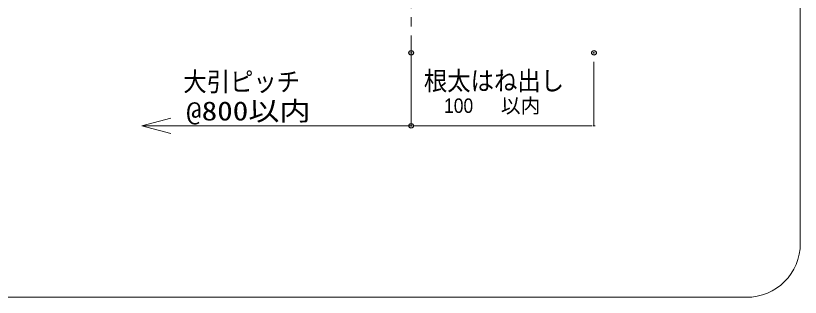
# Model space of a CAD drawing. Units: millimetres, scale not verified. Extents: x -4750 to 4750, y -3000 to 3000.
# Drawn here: x 3865.1 to 4294.3, y -1556.8 to -1402.6 of the extents above; entities that cross this region are included whole.
import ezdxf
from ezdxf.enums import TextEntityAlignment as Align

# ---------------------------------------------------------------- set-up
doc = ezdxf.new("R2010")
doc.units = ezdxf.units.MM
doc.header["$LTSCALE"] = 5
doc.header["$PDMODE"] = 32
doc.header["$PDSIZE"] = 2.5
doc.linetypes.add('CHAIN1', pattern=[8, 5, -1, 1, -1])
for name, color, linetype, lineweight in [('0-3_一般', 7, 'Continuous', 9), ('0-4_0', 7, 'Continuous', 9), ('0-7_寸法', 7, 'Continuous', 9)]:
    doc.layers.add(name, color=color, linetype=linetype, lineweight=lineweight)
doc.layers.add('0-9_Defpoints', color=7, linetype='Continuous')
doc.styles.add('Osaka', font='')
doc.styles.add('ＭＳ ゴシック', font='')
doc.styles.get('Osaka').set_extended_font_data('Osaka')
doc.styles.get('ＭＳ ゴシック').set_extended_font_data('MS Gothic')

# ---------------------------------------------------------------- blocks, each defined once
blk = doc.blocks.new('_DOT')
at = {"layer": '0-4_0'}
for p, q in [((-10, 0), (-20, 0)), ((-5, 0), (5, 0))]:
    blk.add_line(p, q, dxfattribs=at)

msp = doc.modelspace()

# ---------------------------------------------------------------- linework, layer by layer
at = {"layer": '0-3_一般'}
for p, q in [((4294.282, -1210.187), (4294.282, -1527.321)), ((4264.807, -1556.796), (3477.757, -1556.796))]:
    msp.add_line(p, q, dxfattribs=at)
at = {"layer": '0-3_一般', "linetype": 'CHAIN1'}
msp.add_line((4081.416, -1333.501), (4081.416, -1430.871), dxfattribs=at)
at = {"layer": '0-3_一般'}
msp.add_arc((4264.807, -1527.321), 29.475, 270, 0, dxfattribs=at)
at = {"layer": '0-7_寸法'}
for p, q in [((4081.416, -1427.933), (4081.416, -1462.933)), ((4181.416, -1427.933), (4181.416, -1462.933)), ((4081.416, -1462.933), (3934.034, -1462.933)), ((4178.912, -1462.933), (4083.92, -1462.933))]:
    msp.add_line(p, q, dxfattribs=at)
msp.add_lwpolyline([(3949.909, -1467.187), (3934.034, -1462.933), (3949.909, -1458.68)], dxfattribs=at)
at = {"layer": '0-9_Defpoints'}
for p in [(4081.416, -1422.933), (4181.416, -1422.933), (4081.416, -1462.933)]:
    msp.add_point(p, dxfattribs=at)

# ---------------------------------------------------------------- block references
at = {"layer": '0-7_寸法', "xscale": 0.1251862, "yscale": 0.1251862, "rotation": 180}
msp.add_blockref('_DOT', (4081.416, -1462.933), dxfattribs=at)
at = {"layer": '0-7_寸法', "xscale": 0.1251862, "yscale": 0.1251862}
msp.add_blockref('_DOT', (4181.416, -1462.933), dxfattribs=at)

# ---------------------------------------------------------------- texts
at = {"layer": '0-7_寸法'}
for s, height, style, width, p in [('大引ピッチ', 10.41, 'ＭＳ ゴシック', 0.9, (3956.768, -1447.095)), ('根太はね出し', 10.41, 'ＭＳ ゴシック', 0.9, (4088.377, -1446.602)), ('@800以内', 10.41, 'ＭＳ ゴシック', 1.2, (3958.307, -1463.095)), ('100', 7.918, 'Osaka', 0.9, (4099.421, -1458.221))]:
    msp.add_text(s, height=height, dxfattribs=dict(at, style=style, width=width)).set_placement(p, align=Align.BOTTOM_LEFT)
at = {"layer": '0-7_寸法', "style": 'Osaka'}
msp.add_text('以内', height=7.918, dxfattribs=at).set_placement((4130.446, -1458.221), align=Align.BOTTOM_LEFT)

doc.saveas('drawing.dxf')
